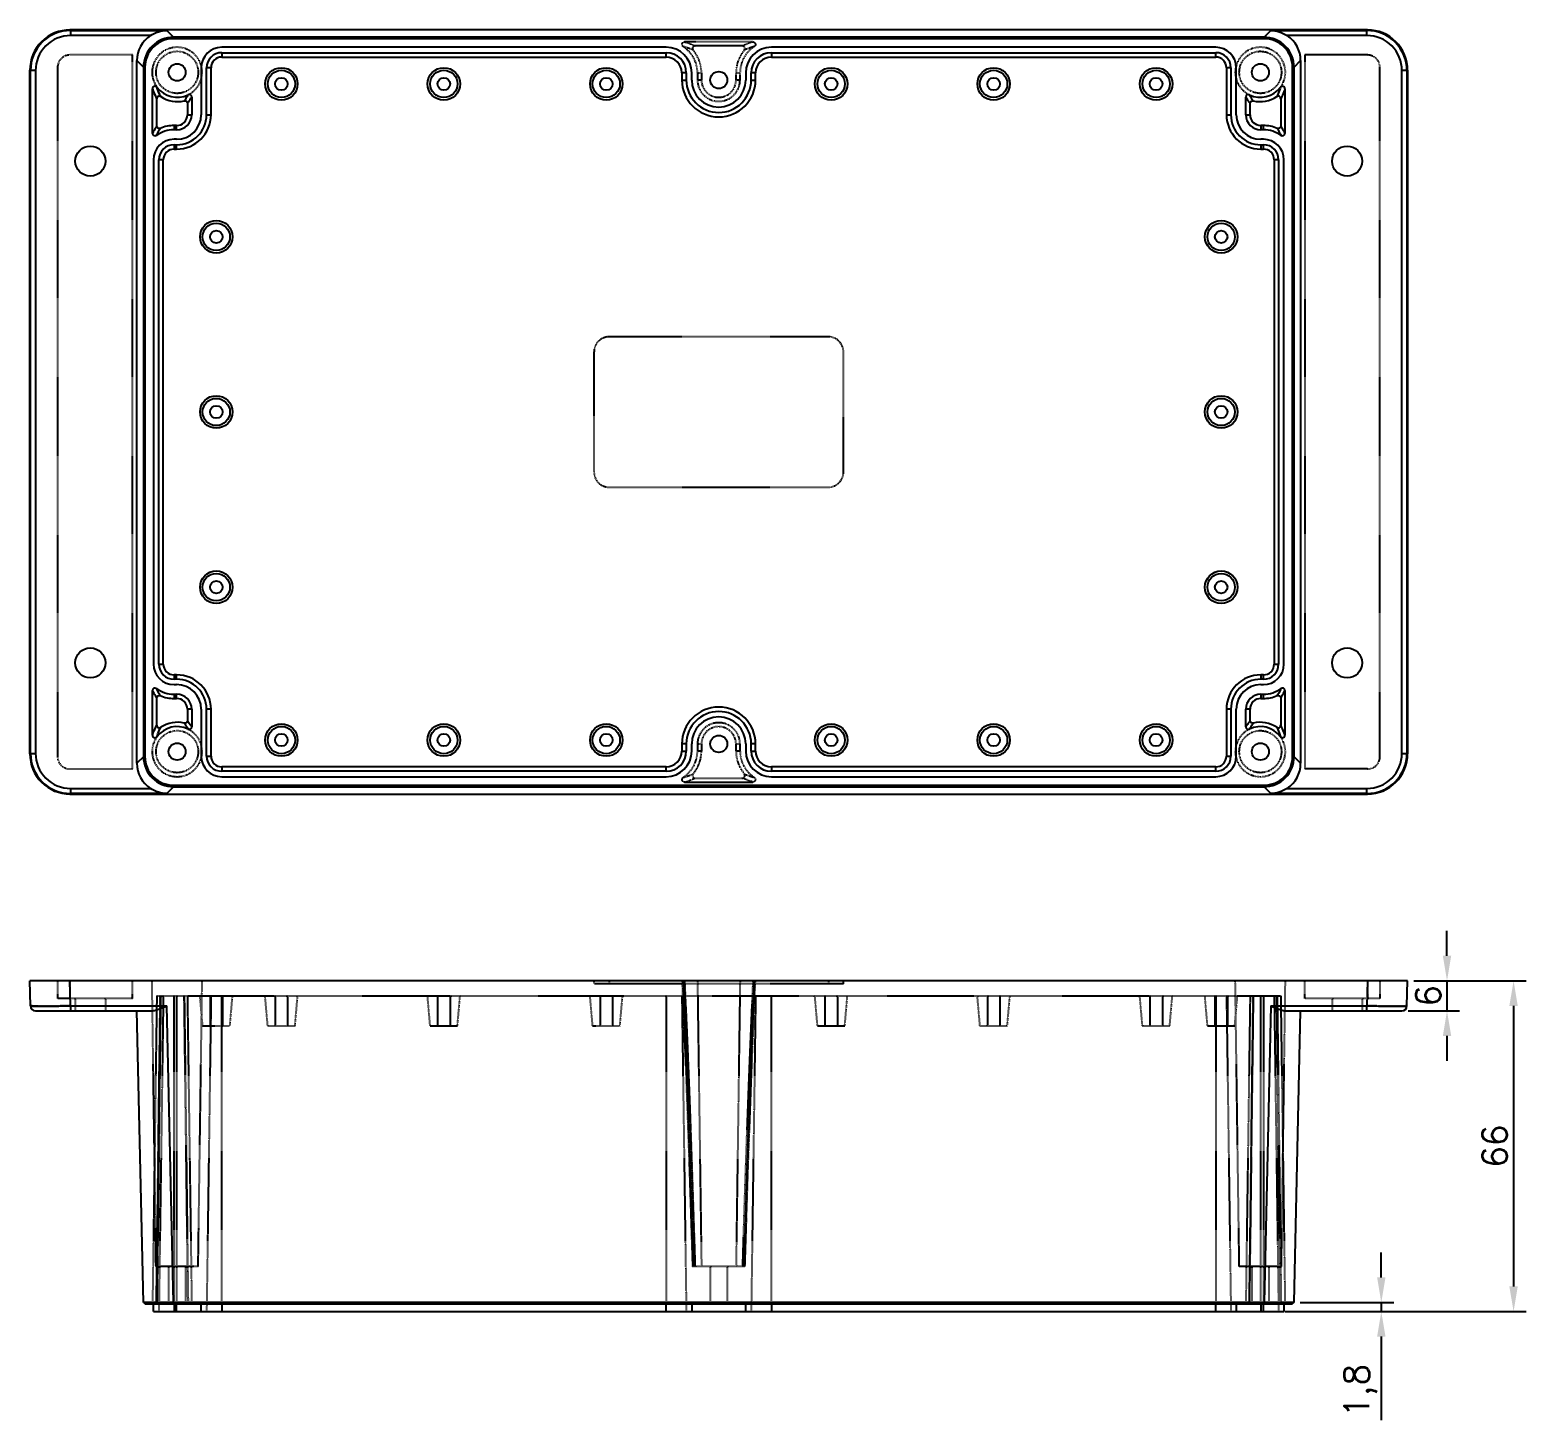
# Model space of a CAD drawing. Header units: millimetres. Extents: x 3202 to 5058, y 576 to 1424.
# Drawn here: x 3221.3 to 3520, y 769.2 to 1046.7 of the extents above; entities that cross this region are included whole.
import ezdxf

# ---------------------------------------------------------------- set-up
doc = ezdxf.new("R2010")
doc.units = ezdxf.units.MM
doc.linetypes.add('HIDDEN', pattern=[0.2, 0.1, -0.1])
doc.layers.add('DEFAULT_2', color=8, linetype='HIDDEN')
doc.styles.get("Standard").update_dxf_attribs({"font": 'txt', "bigfont": 'gbcbig.shx'})
doc.dimstyles.new('ISO-25', dxfattribs={"dimtxt": 2.5, "dimasz": 2.5, "dimexe": 1.25, "dimexo": 0.625, "dimtad": 1, "dimtxsty": 'Standard', "dimcen": 2.5, "dimadec": 0, "dimazin": 0, "dimtfac": 1, "dimtmove": 0, "dimatfit": 3, "dimfxl": 1, "dimarcsym": 0})

# ---------------------------------------------------------------- blocks, each defined once
blk = doc.blocks.new('*D33')
at = {"color": 0, "lineweight": -2, "transparency": 16777216}
for p, q in [((3497.58, 856.89), (3520, 856.89)), ((3517.5, 851.89), (3517.5, 795.89)), ((3471.84, 790.89), (3520, 790.89))]:
    blk.add_line(p, q, dxfattribs=at)
at = {"color": 0, "transparency": 16777216}
for points in [[(3516.66, 851.89), (3518.33, 851.89), (3517.5, 856.89)], [(3516.66, 795.89), (3518.33, 795.89), (3517.5, 790.89)]]:
    blk.add_solid(points, dxfattribs=at)
at = {"layer": 'Defpoints', "color": 0, "transparency": 16777216}
for p in [(3496.33, 856.89), (3470.59, 790.89), (3517.5, 790.89)]:
    blk.add_point(p, dxfattribs=at)
at = {"color": 0, "transparency": 16777216, "insert": (3513.75, 823.89), "char_height": 5, "attachment_point": 5, "rotation": 90}
blk.add_mtext('66', dxfattribs=at)
blk = doc.blocks.new('*D34')
at = {"color": 0, "lineweight": -2, "transparency": 16777216}
for p, q in [((3504.21, 861.89), (3504.21, 866.89)), ((3498.21, 856.89), (3506.71, 856.89)), ((3504.21, 856.89), (3504.21, 850.89)), ((3496.47, 850.89), (3506.71, 850.89)), ((3504.21, 845.89), (3504.21, 840.89))]:
    blk.add_line(p, q, dxfattribs=at)
at = {"color": 0, "transparency": 16777216}
for points in [[(3503.38, 861.89), (3505.05, 861.89), (3504.21, 856.89)], [(3503.38, 845.89), (3505.05, 845.89), (3504.21, 850.89)]]:
    blk.add_solid(points, dxfattribs=at)
at = {"layer": 'Defpoints', "color": 0, "transparency": 16777216}
for p in [(3496.96, 856.89), (3495.22, 850.89), (3504.21, 850.89)]:
    blk.add_point(p, dxfattribs=at)
at = {"color": 0, "transparency": 16777216, "insert": (3500.46, 853.89), "char_height": 5, "attachment_point": 5, "rotation": 90}
blk.add_mtext('6', dxfattribs=at)
blk = doc.blocks.new('*D35')
at = {"color": 0, "lineweight": -2, "transparency": 16777216}
for p, q in [((3491.09, 797.69), (3491.09, 802.69)), ((3474.93, 792.69), (3493.59, 792.69)), ((3491.09, 792.69), (3491.09, 790.89)), ((3474.93, 790.89), (3493.59, 790.89)), ((3491.09, 785.89), (3491.09, 769.23))]:
    blk.add_line(p, q, dxfattribs=at)
at = {"color": 0, "transparency": 16777216}
for points in [[(3490.26, 797.69), (3491.93, 797.69), (3491.09, 792.69)], [(3490.26, 785.89), (3491.93, 785.89), (3491.09, 790.89)]]:
    blk.add_solid(points, dxfattribs=at)
at = {"layer": 'Defpoints', "color": 0, "transparency": 16777216}
for p in [(3473.68, 792.69), (3473.68, 790.89), (3491.09, 790.89)]:
    blk.add_point(p, dxfattribs=at)
at = {"color": 0, "transparency": 16777216, "insert": (3486.93, 775.06), "char_height": 5, "attachment_point": 5, "rotation": 90}
blk.add_mtext('1,8', dxfattribs=at)

msp = doc.modelspace()

# ---------------------------------------------------------------- linework, layer by layer
at = {"color": 7, "linetype": 'Continuous'}
for p, q in [((3229.447, 1046.551), (3229.333, 1046.665)), ((3488.337, 1046.665), (3229.333, 1046.665)), ((3229.447, 1046.551), (3229.447, 1045.551)), ((3229.447, 1046.551), (3248.647, 1046.551)), ((3245.387, 1045.551), (3229.447, 1045.551)), ((3249.99, 1045.208), (3248.647, 1046.551)), ((3469.022, 1046.551), (3467.68, 1045.208)), ((3469.022, 1046.551), (3488.223, 1046.551)), ((3488.223, 1045.551), (3472.283, 1045.551)), ((3488.337, 1046.665), (3488.223, 1046.551)), ((3488.223, 1045.551), (3488.223, 1046.551)), ((3467.68, 1045.208), (3249.99, 1045.208)), ((3467.673, 1044.902), (3249.997, 1044.902)), ((3348.335, 1043.202), (3259.623, 1043.202)), ((3458.047, 1043.202), (3369.335, 1043.202)), ((3242.671, 900.3), (3242.671, 1040.531)), ((3242.671, 1040.531), (3243.992, 1039.21)), ((3259.623, 1042.122), (3259.623, 1041.243)), ((3259.623, 1042.122), (3348.335, 1042.122)), ((3259.623, 1041.243), (3348.335, 1041.243)), ((3348.335, 1041.243), (3348.335, 1042.122)), ((3369.335, 1042.122), (3369.335, 1041.243)), ((3369.335, 1042.122), (3458.047, 1042.122)), ((3369.335, 1041.243), (3458.047, 1041.243)), ((3458.047, 1041.243), (3458.047, 1042.122)), ((3473.678, 1039.21), (3474.999, 1040.531)), ((3474.999, 1040.531), (3474.999, 900.3)), ((3221.335, 902.163), (3221.335, 1038.667)), ((3221.335, 1038.667), (3221.449, 1038.553)), ((3221.449, 902.277), (3221.449, 1038.553)), ((3222.449, 1038.553), (3221.449, 1038.553)), ((3222.449, 1038.553), (3222.449, 902.277)), ((3243.992, 1039.21), (3243.992, 901.621)), ((3244.299, 1039.203), (3244.299, 901.627)), ((3255.523, 1039.102), (3255.523, 1029.735)), ((3256.602, 1029.735), (3256.602, 1039.102)), ((3257.482, 1039.102), (3256.602, 1039.102)), ((3257.482, 1029.735), (3257.482, 1039.102)), ((3351.476, 1038.102), (3351.476, 1036.67)), ((3352.356, 1038.102), (3351.476, 1038.102)), ((3351.476, 1036.67), (3352.356, 1036.67)), ((3352.356, 1038.102), (3352.356, 1036.67)), ((3353.435, 1036.67), (3353.435, 1038.102)), ((3364.235, 1038.102), (3364.235, 1036.67)), ((3365.314, 1036.67), (3365.314, 1038.102)), ((3366.194, 1038.102), (3365.314, 1038.102)), ((3365.314, 1036.67), (3366.194, 1036.67)), ((3366.194, 1036.67), (3366.194, 1038.102)), ((3461.068, 1039.102), (3460.188, 1039.102)), ((3460.188, 1039.102), (3460.188, 1029.735)), ((3461.068, 1039.102), (3461.068, 1029.735)), ((3462.147, 1029.735), (3462.147, 1039.102)), ((3473.371, 901.627), (3473.371, 1039.203)), ((3473.678, 901.621), (3473.678, 1039.21)), ((3496.221, 1038.553), (3495.221, 1038.553)), ((3495.221, 902.277), (3495.221, 1038.553)), ((3496.221, 1038.553), (3496.335, 1038.667)), ((3496.221, 1038.553), (3496.221, 902.277)), ((3496.335, 1038.667), (3496.335, 902.163)), ((3245.799, 1026.01), (3245.799, 1034.929)), ((3471.871, 1034.929), (3471.871, 1026.01)), ((3246.657, 1027.48), (3246.657, 1032.935)), ((3252.764, 1032.036), (3252.764, 1029.735)), ((3253.623, 1033.258), (3253.623, 1029.735)), ((3464.047, 1029.735), (3464.047, 1033.257)), ((3464.905, 1029.735), (3464.905, 1032.036)), ((3471.012, 1032.935), (3471.012, 1027.48)), ((3250.099, 1027.593), (3250.099, 1026.735)), ((3250.623, 1027.593), (3250.099, 1027.593)), ((3250.623, 1026.735), (3250.623, 1027.593)), ((3252.764, 1029.735), (3253.623, 1029.735)), ((3256.602, 1029.735), (3257.482, 1029.735)), ((3460.188, 1029.735), (3461.068, 1029.735)), ((3464.047, 1029.735), (3464.905, 1029.735)), ((3467.571, 1027.593), (3467.047, 1027.593)), ((3467.047, 1027.593), (3467.047, 1026.735)), ((3467.571, 1026.735), (3467.571, 1027.593)), ((3250.623, 1026.735), (3250.099, 1026.735)), ((3250.623, 1024.835), (3250.099, 1024.835)), ((3467.571, 1026.735), (3467.047, 1026.735)), ((3467.571, 1024.835), (3467.047, 1024.835)), ((3250.099, 1023.756), (3250.099, 1022.876)), ((3250.099, 1023.756), (3250.623, 1023.756)), ((3250.099, 1022.876), (3250.623, 1022.876)), ((3250.623, 1022.876), (3250.623, 1023.756)), ((3467.047, 1023.756), (3467.571, 1023.756)), ((3467.047, 1023.756), (3467.047, 1022.876)), ((3467.047, 1022.876), (3467.571, 1022.876)), ((3467.571, 1022.876), (3467.571, 1023.756)), ((3245.999, 1020.735), (3245.999, 920.096)), ((3247.078, 920.096), (3247.078, 1020.735)), ((3247.957, 1020.735), (3247.078, 1020.735)), ((3247.957, 920.096), (3247.957, 1020.735)), ((3470.592, 1020.735), (3469.712, 1020.735)), ((3469.712, 1020.735), (3469.712, 920.096)), ((3470.592, 1020.735), (3470.592, 920.096)), ((3471.671, 920.096), (3471.671, 1020.735)), ((3247.078, 920.096), (3247.957, 920.096)), ((3469.712, 920.096), (3470.592, 920.096)), ((3250.099, 917.955), (3250.099, 917.075)), ((3250.623, 917.955), (3250.099, 917.955)), ((3250.623, 917.075), (3250.099, 917.075)), ((3250.623, 917.075), (3250.623, 917.955)), ((3467.571, 917.955), (3467.047, 917.955)), ((3467.047, 917.955), (3467.047, 917.075)), ((3467.571, 917.075), (3467.047, 917.075)), ((3467.571, 917.075), (3467.571, 917.955)), ((3245.799, 905.901), (3245.799, 914.82)), ((3250.099, 915.996), (3250.623, 915.996)), ((3250.099, 914.096), (3250.099, 913.237)), ((3250.099, 914.096), (3250.623, 914.096)), ((3250.623, 913.237), (3250.623, 914.096)), ((3467.047, 915.996), (3467.571, 915.996)), ((3467.047, 914.096), (3467.571, 914.096)), ((3467.047, 914.096), (3467.047, 913.237)), ((3467.571, 913.237), (3467.571, 914.096)), ((3471.871, 914.821), (3471.871, 905.901)), ((3246.657, 907.895), (3246.657, 913.351)), ((3250.099, 913.237), (3250.623, 913.237)), ((3252.764, 911.096), (3252.764, 908.794)), ((3253.623, 911.096), (3252.764, 911.096)), ((3253.623, 911.096), (3253.623, 907.573)), ((3255.523, 911.096), (3255.523, 901.729)), ((3256.602, 901.729), (3256.602, 911.096)), ((3257.482, 911.096), (3256.602, 911.096)), ((3257.482, 901.729), (3257.482, 911.096)), ((3461.068, 911.096), (3460.188, 911.096)), ((3460.188, 911.096), (3460.188, 901.729)), ((3461.068, 911.096), (3461.068, 901.729)), ((3462.147, 901.729), (3462.147, 911.096)), ((3464.905, 911.096), (3464.047, 911.096)), ((3464.047, 907.573), (3464.047, 911.096)), ((3464.905, 908.794), (3464.905, 911.096)), ((3467.047, 913.237), (3467.571, 913.237)), ((3471.012, 913.351), (3471.012, 907.895)), ((3221.449, 902.277), (3221.335, 902.163)), ((3221.449, 902.277), (3222.449, 902.277)), ((3352.356, 904.16), (3351.476, 904.16)), ((3351.476, 904.16), (3351.476, 902.729)), ((3351.476, 902.729), (3352.356, 902.729)), ((3352.356, 904.16), (3352.356, 902.729)), ((3353.435, 902.729), (3353.435, 904.16)), ((3364.235, 904.16), (3364.235, 902.729)), ((3366.194, 904.16), (3365.314, 904.16)), ((3365.314, 902.729), (3365.314, 904.16)), ((3365.314, 902.729), (3366.194, 902.729)), ((3366.194, 902.729), (3366.194, 904.16)), ((3495.221, 902.277), (3496.221, 902.277)), ((3496.335, 902.163), (3496.221, 902.277)), ((3243.992, 901.621), (3242.671, 900.3)), ((3256.602, 901.729), (3257.482, 901.729)), ((3259.623, 899.588), (3259.623, 898.708)), ((3348.335, 899.588), (3259.623, 899.588)), ((3348.335, 898.708), (3348.335, 899.588)), ((3458.047, 899.588), (3369.335, 899.588)), ((3369.335, 899.588), (3369.335, 898.708)), ((3458.047, 898.708), (3458.047, 899.588)), ((3460.188, 901.729), (3461.068, 901.729)), ((3474.999, 900.3), (3473.678, 901.621)), ((3348.335, 898.708), (3259.623, 898.708)), ((3259.623, 897.629), (3348.335, 897.629)), ((3458.047, 898.708), (3369.335, 898.708)), ((3369.335, 897.629), (3458.047, 897.629)), ((3229.333, 894.165), (3229.447, 894.279)), ((3229.333, 894.165), (3488.337, 894.165)), ((3229.447, 895.279), (3229.447, 894.279)), ((3229.447, 895.279), (3245.387, 895.279)), ((3248.647, 894.279), (3229.447, 894.279)), ((3248.647, 894.279), (3249.99, 895.622)), ((3249.99, 895.622), (3467.68, 895.622)), ((3249.997, 895.929), (3467.673, 895.929)), ((3467.68, 895.622), (3469.022, 894.279)), ((3488.223, 894.279), (3469.022, 894.279)), ((3472.283, 895.279), (3488.223, 895.279)), ((3488.223, 894.279), (3488.223, 895.279)), ((3488.223, 894.279), (3488.337, 894.165)), ((3221.449, 851.87), (3221.335, 856.893)), ((3496.335, 856.893), (3221.335, 856.893)), ((3229.447, 851.87), (3229.333, 856.893)), ((3488.337, 856.893), (3488.223, 851.87)), ((3496.221, 851.87), (3496.335, 856.893)), ((3229.447, 851.87), (3229.447, 850.893)), ((3229.447, 851.87), (3248.647, 851.87)), ((3249.99, 792.693), (3248.647, 851.87)), ((3469.022, 851.87), (3467.68, 792.693)), ((3469.022, 851.87), (3488.223, 851.87)), ((3488.223, 850.893), (3488.223, 851.87)), ((3222.449, 850.893), (3245.387, 850.893)), ((3243.992, 792.693), (3242.671, 850.893)), ((3472.283, 850.893), (3495.221, 850.893)), ((3473.678, 792.693), (3474.999, 850.893)), ((3473.678, 792.693), (3243.992, 792.693)), ((3244.299, 792.393), (3244.299, 792.693)), ((3244.299, 792.393), (3473.371, 792.393)), ((3245.999, 790.893), (3245.999, 792.393)), ((3249.997, 792.693), (3249.997, 792.393)), ((3250.099, 792.393), (3250.099, 790.893)), ((3250.623, 790.893), (3250.623, 792.393)), ((3255.523, 790.893), (3255.523, 792.393)), ((3259.623, 792.393), (3259.623, 790.893)), ((3348.335, 790.893), (3348.335, 792.393)), ((3353.435, 792.393), (3353.435, 790.893)), ((3364.235, 790.893), (3364.235, 792.393)), ((3369.335, 792.393), (3369.335, 790.893)), ((3458.047, 790.893), (3458.047, 792.393)), ((3462.147, 792.393), (3462.147, 790.893)), ((3467.047, 792.393), (3467.047, 790.893)), ((3467.571, 790.893), (3467.571, 792.393)), ((3467.673, 792.393), (3467.673, 792.693)), ((3471.671, 792.393), (3471.671, 790.893)), ((3473.371, 792.693), (3473.371, 792.393)), ((3245.999, 790.893), (3471.671, 790.893))]:
    msp.add_line(p, q, dxfattribs=at)
for centre, radius in [((3250.717, 1038.204), 1.7), ((3466.953, 1038.204), 1.7), ((3271.531, 1035.883), 3.25), ((3271.531, 1035.883), 2.725), ((3271.531, 1035.883), 1.25), ((3303.957, 1035.883), 3.25), ((3303.957, 1035.883), 2.725), ((3303.957, 1035.883), 1.25), ((3336.393, 1035.883), 3.25), ((3336.393, 1035.883), 2.725), ((3336.393, 1035.883), 1.25), ((3358.835, 1036.67), 1.7), ((3381.277, 1035.883), 3.25), ((3381.277, 1035.883), 2.725), ((3381.277, 1035.883), 1.25), ((3413.713, 1035.883), 3.25), ((3413.713, 1035.883), 2.725), ((3413.713, 1035.883), 1.25), ((3446.139, 1035.883), 3.25), ((3446.139, 1035.883), 2.725), ((3446.139, 1035.883), 1.25), ((3233.399, 1020.491), 3), ((3484.271, 1020.491), 3), ((3258.538, 1005.383), 3.25), ((3258.538, 1005.383), 2.725), ((3258.538, 1005.383), 1.25), ((3459.132, 1005.383), 3.25), ((3459.132, 1005.383), 2.725), ((3459.132, 1005.383), 1.25), ((3258.538, 970.415), 3.25), ((3459.132, 970.415), 3.25), ((3258.538, 970.415), 2.725), ((3258.538, 970.415), 1.25), ((3459.132, 970.415), 2.725), ((3459.132, 970.415), 1.25), ((3258.538, 935.448), 3.25), ((3258.538, 935.448), 2.725), ((3459.132, 935.448), 3.25), ((3459.132, 935.448), 2.725), ((3258.538, 935.448), 1.25), ((3459.132, 935.448), 1.25), ((3233.399, 920.34), 3), ((3484.271, 920.34), 3), ((3271.531, 904.948), 3.25), ((3303.957, 904.948), 3.25), ((3336.393, 904.948), 3.25), ((3381.277, 904.948), 3.25), ((3413.713, 904.948), 3.25), ((3446.139, 904.948), 3.25), ((3271.531, 904.948), 2.725), ((3271.531, 904.948), 1.25), ((3303.957, 904.948), 2.725), ((3303.957, 904.948), 1.25), ((3336.393, 904.948), 2.725), ((3336.393, 904.948), 1.25), ((3358.835, 904.16), 1.7), ((3381.277, 904.948), 2.725), ((3381.277, 904.948), 1.25), ((3413.713, 904.948), 2.725), ((3413.713, 904.948), 1.25), ((3446.139, 904.948), 2.725), ((3446.139, 904.948), 1.25), ((3250.717, 902.627), 1.7), ((3466.953, 902.627), 1.7)]:
    msp.add_circle(centre, radius, dxfattribs=at)
for centre, radius, start, end in [((3229.332, 1038.668), 7.997, 89.99395, 180.00605), ((3229.447, 1038.553), 7.998, 89.99929, 180.00071), ((3229.446, 1038.554), 6.997, 89.9931, 180.00694), ((3488.223, 1038.553), 7.998, 359.99929, 90.00071), ((3488.224, 1038.554), 6.997, 359.9931, 90.00694), ((3488.338, 1038.668), 7.997, 359.99395, 90.00605), ((3249.99, 1039.21), 5.998, 89.99296, 180.00704), ((3249.997, 1039.204), 5.698, 89.99338, 180.00662), ((3259.623, 1039.102), 4.1, 90, 180), ((3348.335, 1038.102), 5.1, 0, 90), ((3369.335, 1038.102), 5.1, 90, 180), ((3458.047, 1039.102), 4.1, 0, 90), ((3467.673, 1039.204), 5.698, 359.99338, 90.00662), ((3467.68, 1039.21), 5.998, 359.99294, 90.00706), ((3259.623, 1039.102), 3.021, 90, 180), ((3259.623, 1039.102), 2.141, 90, 180), ((3348.335, 1038.102), 4.021, 0, 90), ((3348.335, 1038.102), 3.141, 0, 90), ((3369.335, 1038.102), 4.021, 90, 180), ((3369.335, 1038.102), 3.141, 90, 180), ((3458.047, 1039.102), 3.021, 0, 90), ((3458.047, 1039.102), 2.141, 0, 90), ((3358.835, 1036.67), 7.359, 180, 0), ((3358.835, 1036.67), 6.479, 180, 0), ((3358.835, 1036.67), 5.4, 180, 0), ((3250.717, 1038.204), 5, 216.54408, 295.94035), ((3466.953, 1038.204), 5, 244.05969, 323.45592), ((3250.717, 1038.204), 5.859, 235.95455, 284.08165), ((3466.953, 1038.204), 5.859, 255.91831, 304.04552), ((3250.099, 1020.735), 6.859, 90, 113.55948), ((3250.623, 1029.735), 6.859, 270, 360), ((3250.623, 1029.735), 5.979, 270, 360), ((3250.623, 1029.735), 4.9, 270, 0), ((3250.623, 1029.735), 3, 270, 0), ((3250.623, 1029.735), 2.141, 270, 0.00001), ((3467.047, 1029.735), 6.859, 180, 270), ((3467.047, 1029.735), 5.979, 180, 270), ((3467.047, 1029.735), 4.9, 180, 270), ((3467.047, 1029.735), 3, 180, 270), ((3467.047, 1029.735), 2.141, 180, 270), ((3467.571, 1020.735), 6.859, 66.44052, 90), ((3250.099, 1020.735), 4.1, 90, 180), ((3250.099, 1020.735), 6, 90, 125.77639), ((3467.571, 1020.735), 6, 54.22356, 90), ((3467.571, 1020.735), 4.1, 0, 90), ((3250.099, 1020.735), 3.021, 90, 180), ((3250.099, 1020.735), 2.141, 90, 180), ((3467.571, 1020.735), 3.021, 0, 90), ((3467.571, 1020.735), 2.141, 0, 90), ((3250.099, 920.096), 4.1, 180, 270), ((3250.099, 920.096), 3.021, 180, 270), ((3250.099, 920.096), 2.141, 180, 270), ((3467.571, 920.096), 4.1, 270, 0), ((3467.571, 920.096), 3.021, 270, 0), ((3467.571, 920.096), 2.141, 270, 0), ((3250.623, 911.096), 6.859, 0, 90), ((3250.623, 911.096), 5.979, 0, 90), ((3467.047, 911.096), 6.859, 90, 180), ((3467.047, 911.096), 5.979, 90, 180), ((3250.099, 920.096), 6, 234.22356, 270), ((3250.623, 911.096), 4.9, 0, 90), ((3250.623, 911.096), 3, 360, 90), ((3467.047, 911.096), 4.9, 90, 180), ((3467.047, 911.096), 3, 90, 180), ((3467.571, 920.096), 6, 270, 305.7764), ((3250.099, 920.096), 6.859, 246.44052, 270), ((3250.623, 911.096), 2.141, 360, 90), ((3358.835, 904.16), 7.359, 0, 180), ((3467.047, 911.096), 2.141, 90, 180.00001), ((3467.571, 920.096), 6.859, 270, 293.55948), ((3250.717, 902.627), 5.859, 75.91831, 124.04551), ((3358.835, 904.16), 6.479, 0, 180), ((3358.835, 904.16), 5.4, 0, 180), ((3466.953, 902.627), 5.859, 55.95455, 104.08165), ((3250.717, 902.627), 5, 64.05981, 143.45592), ((3466.953, 902.627), 5, 36.54408, 115.94022), ((3229.332, 902.162), 7.997, 179.994, 270.006), ((3229.447, 902.277), 7.998, 179.99927, 270.00073), ((3229.446, 902.276), 6.997, 179.99305, 270.00699), ((3348.335, 902.729), 5.1, 270, 0), ((3348.335, 902.729), 4.021, 270, 0), ((3348.335, 902.729), 3.141, 270, 0), ((3369.335, 902.729), 5.1, 180, 270), ((3369.335, 902.729), 4.021, 180, 270), ((3369.335, 902.729), 3.141, 180, 270), ((3488.223, 902.277), 7.998, 269.99927, 0.00073), ((3488.224, 902.276), 6.997, 269.99305, 0.00699), ((3488.338, 902.162), 7.997, 269.994, 0.006), ((3249.99, 901.62), 5.998, 179.99296, 270.00704), ((3249.997, 901.627), 5.698, 179.99338, 270.00662), ((3259.623, 901.729), 4.1, 180, 270), ((3259.623, 901.729), 3.021, 180, 270), ((3259.623, 901.729), 2.141, 180, 270), ((3458.047, 901.729), 4.1, 270, 0), ((3458.047, 901.729), 3.021, 270, 0), ((3458.047, 901.729), 2.141, 270, 0), ((3467.673, 901.627), 5.698, 269.99338, 0.00662), ((3467.68, 901.62), 5.998, 269.99294, 0.00706), ((3222.449, 851.893), 1, 181.3008, 269.99995), ((3495.221, 851.893), 1, 270.0001, 358.6992)]:
    msp.add_arc(centre, radius, start, end, dxfattribs=at)
for centre, major_axis, start_param, end_param in [((3248.673, 1040.528), (-4.245, 4.245), -0.2063314, 0.7851408), ((3468.997, 1040.528), (4.245, 4.245), -0.7851408, 0.2063314), ((3248.673, 900.303), (-4.245, -4.245), -0.7851408, 0.2063314), ((3468.997, 900.303), (4.245, -4.245), -0.2063314, 0.7851408)]:
    msp.add_ellipse(centre, major_axis=major_axis, ratio=0.9994854, start_param=start_param, end_param=end_param, dxfattribs=at)
for points, knots in [([(3245.387, 1045.551), (3245.879, 1045.873), (3246.934, 1046.37), (3248.087, 1046.546), (3248.647, 1046.551)], [0, 0, 0, 0, 0.5118677, 1, 1, 1, 1]), ([(3469.022, 1046.551), (3469.583, 1046.546), (3470.735, 1046.37), (3471.791, 1045.873), (3472.283, 1045.551)], [0, 0, 0, 0, 0.4881224, 1, 1, 1, 1]), ([(3246.7, 1035.227), (3246.639, 1035.309), (3246.46, 1035.439), (3246.132, 1035.435), (3245.866, 1035.243), (3245.798, 1035.032), (3245.799, 1034.929)], [0, 0, 0, 0, 0.2501155, 0.5000016, 0.7498876, 1, 1, 1, 1]), ([(3245.799, 1034.929), (3245.865, 1034.729), (3246.111, 1034.047), (3246.417, 1033.388), (3246.657, 1032.935)], [0, 0, 0, 0, 0.2915106, 1, 1, 1, 1]), ([(3247.437, 1033.349), (3247.364, 1033.399), (3247.185, 1033.46), (3246.911, 1033.398), (3246.707, 1033.206), (3246.658, 1033.024), (3246.657, 1032.935)], [0, 0, 0, 0, 0.2500671, 0.4999518, 0.7499601, 1, 1, 1, 1]), ([(3247.437, 1033.349), (3247.372, 1033.482), (3247.087, 1034.091), (3246.85, 1034.724), (3246.7, 1035.227)], [0, 0, 0, 0, 0.2194731, 1, 1, 1, 1]), ([(3252.905, 1033.708), (3252.844, 1033.6), (3252.606, 1033.195), (3252.345, 1032.803), (3252.143, 1032.521)], [0, 0, 0, 0, 0.2629655, 1, 1, 1, 1]), ([(3253.623, 1033.258), (3253.624, 1033.42), (3253.44, 1033.765), (3253.05, 1033.779), (3252.905, 1033.708)], [0, 0, 0, 0, 0.4999998, 1, 1, 1, 1]), ([(3464.765, 1033.708), (3464.62, 1033.779), (3464.23, 1033.765), (3464.046, 1033.42), (3464.047, 1033.258)], [0, 0, 0, 0, 0.5000004, 1, 1, 1, 1]), ([(3465.527, 1032.521), (3465.462, 1032.612), (3465.192, 1032.997), (3464.942, 1033.396), (3464.765, 1033.708)], [0, 0, 0, 0, 0.2386029, 1, 1, 1, 1]), ([(3470.97, 1035.227), (3470.914, 1035.04), (3470.706, 1034.4), (3470.443, 1033.779), (3470.233, 1033.349)], [0, 0, 0, 0, 0.2891807, 1, 1, 1, 1]), ([(3471.012, 1032.935), (3471.012, 1033.024), (3470.963, 1033.206), (3470.758, 1033.398), (3470.485, 1033.46), (3470.306, 1033.399), (3470.233, 1033.349)], [0, 0, 0, 0, 0.2500401, 0.5000485, 0.7499334, 1, 1, 1, 1]), ([(3471.871, 1034.929), (3471.871, 1035.032), (3471.804, 1035.243), (3471.538, 1035.435), (3471.21, 1035.439), (3471.03, 1035.309), (3470.97, 1035.227)], [0, 0, 0, 0, 0.2501139, 0.5000004, 0.749886, 1, 1, 1, 1]), ([(3471.871, 1034.929), (3471.805, 1034.729), (3471.559, 1034.047), (3471.253, 1033.388), (3471.012, 1032.935)], [0, 0, 0, 0, 0.2915113, 1, 1, 1, 1]), ([(3252.143, 1032.521), (3252.285, 1032.557), (3252.62, 1032.491), (3252.763, 1032.182), (3252.764, 1032.036)], [0, 0, 0, 0, 0.5000006, 1, 1, 1, 1]), ([(3252.764, 1032.037), (3252.837, 1032.129), (3253.14, 1032.524), (3253.42, 1032.936), (3253.623, 1033.258)], [0, 0, 0, 0, 0.2362731, 1, 1, 1, 1]), ([(3464.905, 1032.037), (3464.833, 1032.129), (3464.53, 1032.524), (3464.25, 1032.936), (3464.047, 1033.257)], [0, 0, 0, 0, 0.2365574, 1, 1, 1, 1]), ([(3464.905, 1032.036), (3464.907, 1032.182), (3465.05, 1032.491), (3465.385, 1032.557), (3465.527, 1032.521)], [0, 0, 0, 0, 0.4999996, 1, 1, 1, 1]), ([(3246.657, 1027.479), (3246.584, 1027.369), (3246.278, 1026.891), (3246, 1026.395), (3245.799, 1026.01)], [0, 0, 0, 0, 0.2333063, 1, 1, 1, 1]), ([(3247.357, 1027.022), (3247.212, 1026.958), (3246.832, 1026.984), (3246.659, 1027.321), (3246.657, 1027.48)], [0, 0, 0, 0, 0.5000001, 1, 1, 1, 1]), ([(3471.012, 1027.48), (3471.011, 1027.321), (3470.838, 1026.984), (3470.458, 1026.958), (3470.313, 1027.022)], [0, 0, 0, 0, 0.4999999, 1, 1, 1, 1]), ([(3471.012, 1027.479), (3471.086, 1027.369), (3471.392, 1026.891), (3471.67, 1026.396), (3471.871, 1026.01)], [0, 0, 0, 0, 0.2335825, 1, 1, 1, 1]), ([(3245.799, 1026.008), (3245.798, 1025.834), (3246.018, 1025.459), (3246.45, 1025.5), (3246.591, 1025.602)], [0, 0, 0, 0, 0.4999941, 1, 1, 1, 1]), ([(3246.591, 1025.602), (3246.652, 1025.732), (3246.888, 1026.215), (3247.152, 1026.685), (3247.357, 1027.022)], [0, 0, 0, 0, 0.2668998, 1, 1, 1, 1]), ([(3470.313, 1027.022), (3470.379, 1026.914), (3470.653, 1026.451), (3470.904, 1025.974), (3471.079, 1025.602)], [0, 0, 0, 0, 0.2352856, 1, 1, 1, 1]), ([(3471.079, 1025.602), (3471.22, 1025.5), (3471.652, 1025.459), (3471.872, 1025.834), (3471.871, 1026.008)], [0, 0, 0, 0, 0.500009, 1, 1, 1, 1]), ([(3246.591, 915.228), (3246.45, 915.33), (3246.018, 915.372), (3245.798, 914.996), (3245.799, 914.822)], [0, 0, 0, 0, 0.500009, 1, 1, 1, 1]), ([(3246.657, 913.351), (3246.584, 913.462), (3246.278, 913.939), (3246, 914.435), (3245.799, 914.82)], [0, 0, 0, 0, 0.2335825, 1, 1, 1, 1]), ([(3247.357, 913.809), (3247.291, 913.917), (3247.017, 914.379), (3246.766, 914.856), (3246.591, 915.228)], [0, 0, 0, 0, 0.2352856, 1, 1, 1, 1]), ([(3471.079, 915.228), (3471.018, 915.098), (3470.781, 914.615), (3470.518, 914.146), (3470.313, 913.809)], [0, 0, 0, 0, 0.2668998, 1, 1, 1, 1]), ([(3471.012, 913.351), (3471.086, 913.461), (3471.392, 913.939), (3471.67, 914.435), (3471.871, 914.821)], [0, 0, 0, 0, 0.2333063, 1, 1, 1, 1]), ([(3471.871, 914.822), (3471.872, 914.996), (3471.652, 915.372), (3471.22, 915.33), (3471.079, 915.228)], [0, 0, 0, 0, 0.4999941, 1, 1, 1, 1]), ([(3246.657, 913.351), (3246.659, 913.509), (3246.832, 913.847), (3247.212, 913.872), (3247.357, 913.809)], [0, 0, 0, 0, 0.4999999, 1, 1, 1, 1]), ([(3470.313, 913.809), (3470.458, 913.873), (3470.838, 913.847), (3471.011, 913.509), (3471.012, 913.351)], [0, 0, 0, 0, 0.5000001, 1, 1, 1, 1]), ([(3252.764, 908.794), (3252.763, 908.648), (3252.62, 908.339), (3252.285, 908.273), (3252.143, 908.309)], [0, 0, 0, 0, 0.4999996, 1, 1, 1, 1]), ([(3252.143, 908.309), (3252.208, 908.218), (3252.478, 907.833), (3252.728, 907.434), (3252.905, 907.123)], [0, 0, 0, 0, 0.2386029, 1, 1, 1, 1]), ([(3252.764, 908.794), (3252.837, 908.701), (3253.14, 908.306), (3253.42, 907.894), (3253.623, 907.573)], [0, 0, 0, 0, 0.2365574, 1, 1, 1, 1]), ([(3464.905, 908.794), (3464.833, 908.701), (3464.53, 908.306), (3464.25, 907.894), (3464.047, 907.573)], [0, 0, 0, 0, 0.2362731, 1, 1, 1, 1]), ([(3464.765, 907.123), (3464.826, 907.23), (3465.064, 907.636), (3465.325, 908.028), (3465.527, 908.309)], [0, 0, 0, 0, 0.2629655, 1, 1, 1, 1]), ([(3465.527, 908.309), (3465.385, 908.273), (3465.05, 908.339), (3464.907, 908.648), (3464.905, 908.794)], [0, 0, 0, 0, 0.5000006, 1, 1, 1, 1]), ([(3245.799, 905.901), (3245.798, 905.799), (3245.866, 905.588), (3246.132, 905.395), (3246.46, 905.392), (3246.639, 905.521), (3246.7, 905.604)], [0, 0, 0, 0, 0.2501139, 0.5000004, 0.749886, 1, 1, 1, 1]), ([(3245.799, 905.901), (3245.865, 906.102), (3246.111, 906.783), (3246.417, 907.442), (3246.657, 907.895)], [0, 0, 0, 0, 0.2915113, 1, 1, 1, 1]), ([(3246.657, 907.895), (3246.658, 907.806), (3246.707, 907.624), (3246.911, 907.432), (3247.185, 907.371), (3247.364, 907.431), (3247.437, 907.481)], [0, 0, 0, 0, 0.2500401, 0.5000485, 0.7499334, 1, 1, 1, 1]), ([(3246.7, 905.604), (3246.755, 905.79), (3246.964, 906.43), (3247.227, 907.051), (3247.437, 907.481)], [0, 0, 0, 0, 0.2891807, 1, 1, 1, 1]), ([(3252.905, 907.123), (3253.05, 907.052), (3253.44, 907.066), (3253.624, 907.411), (3253.623, 907.572)], [0, 0, 0, 0, 0.5000006, 1, 1, 1, 1]), ([(3464.047, 907.572), (3464.046, 907.411), (3464.23, 907.066), (3464.62, 907.052), (3464.765, 907.123)], [0, 0, 0, 0, 0.4999995, 1, 1, 1, 1]), ([(3470.233, 907.481), (3470.306, 907.431), (3470.485, 907.371), (3470.758, 907.432), (3470.963, 907.624), (3471.012, 907.806), (3471.012, 907.895)], [0, 0, 0, 0, 0.2500671, 0.4999518, 0.7499601, 1, 1, 1, 1]), ([(3470.233, 907.481), (3470.298, 907.348), (3470.583, 906.739), (3470.82, 906.107), (3470.97, 905.604)], [0, 0, 0, 0, 0.2194731, 1, 1, 1, 1]), ([(3470.97, 905.604), (3471.03, 905.521), (3471.21, 905.392), (3471.538, 905.395), (3471.804, 905.588), (3471.871, 905.799), (3471.871, 905.901)], [0, 0, 0, 0, 0.2501155, 0.5000016, 0.7498876, 1, 1, 1, 1]), ([(3471.871, 905.901), (3471.805, 906.102), (3471.559, 906.783), (3471.253, 907.442), (3471.012, 907.895)], [0, 0, 0, 0, 0.2915106, 1, 1, 1, 1]), ([(3248.647, 894.279), (3248.087, 894.284), (3246.935, 894.461), (3245.879, 894.957), (3245.387, 895.279)], [0, 0, 0, 0, 0.4881224, 1, 1, 1, 1]), ([(3472.283, 895.279), (3471.791, 894.957), (3470.735, 894.461), (3469.583, 894.284), (3469.022, 894.279)], [0, 0, 0, 0, 0.5118677, 1, 1, 1, 1]), ([(3221.449, 851.87), (3221.449, 851.867), (3221.469, 851.872), (3221.491, 851.866), (3221.543, 851.868), (3221.643, 851.865), (3221.819, 851.865), (3222.081, 851.863), (3222.416, 851.862), (3222.818, 851.861), (3223.284, 851.861), (3224.02, 851.861), (3225.061, 851.861), (3226.426, 851.863), (3227.907, 851.866), (3228.927, 851.869), (3229.447, 851.87)], [0, 0, 0, 0, 0.0012218, 0.0048458, 0.0108606, 0.0192514, 0.0430977, 0.0761702, 0.1181188, 0.1685711, 0.2270319, 0.2929284, 0.4444759, 0.6173183, 0.8049884, 1, 1, 1, 1]), ([(3245.387, 850.893), (3245.65, 850.893), (3246.195, 850.979), (3247.286, 851.308), (3248.098, 851.644), (3248.647, 851.87)], [0, 0, 0, 0, 0.2309239, 0.4787245, 1, 1, 1, 1]), ([(3469.022, 851.87), (3469.572, 851.644), (3470.383, 851.308), (3471.475, 850.979), (3472.02, 850.893), (3472.283, 850.893)], [0, 0, 0, 0, 0.5212658, 0.7690725, 1, 1, 1, 1]), ([(3488.223, 851.87), (3488.743, 851.869), (3489.763, 851.866), (3491.244, 851.863), (3492.609, 851.861), (3493.65, 851.861), (3494.385, 851.861), (3494.852, 851.861), (3495.254, 851.862), (3495.588, 851.863), (3495.851, 851.865), (3496.027, 851.865), (3496.127, 851.868), (3496.179, 851.866), (3496.201, 851.872), (3496.221, 851.867), (3496.221, 851.87)], [0, 0, 0, 0, 0.1950116, 0.3826817, 0.5555242, 0.7070718, 0.7729682, 0.8314291, 0.8818813, 0.92383, 0.9569025, 0.9807487, 0.9891394, 0.9951543, 0.9987782, 1, 1, 1, 1])]:
    msp.add_open_spline(points, degree=3, knots=knots, dxfattribs=at)
at = {"layer": 'DEFAULT_2', "color": 8, "linetype": 'HIDDEN'}
for p, q in [((3365.663, 1044.265), (3352.007, 1044.265)), ((3363.569, 1043.469), (3354.101, 1043.469)), ((3241.835, 1041.665), (3229.335, 1041.665)), ((3241.835, 899.165), (3241.835, 1041.665)), ((3488.335, 1041.665), (3475.835, 1041.665)), ((3475.835, 1041.665), (3475.835, 899.165)), ((3226.835, 1039.165), (3226.835, 901.665)), ((3354.585, 1038.102), (3354.585, 1036.67)), ((3354.585, 1038.102), (3355.381, 1038.102)), ((3355.381, 1036.67), (3354.585, 1036.67)), ((3355.381, 1038.102), (3355.381, 1036.67)), ((3362.289, 1036.67), (3362.289, 1038.102)), ((3362.289, 1038.102), (3363.085, 1038.102)), ((3363.085, 1036.67), (3362.289, 1036.67)), ((3363.085, 1036.67), (3363.085, 1038.102)), ((3490.835, 901.665), (3490.835, 1039.165)), ((3380.735, 985.415), (3336.935, 985.415)), ((3333.935, 982.415), (3333.935, 958.415)), ((3383.735, 958.415), (3383.735, 982.415)), ((3336.935, 955.415), (3380.735, 955.415)), ((3354.585, 904.16), (3355.381, 904.16)), ((3354.585, 904.16), (3354.585, 902.729)), ((3355.381, 902.729), (3354.585, 902.729)), ((3355.381, 904.16), (3355.381, 902.729)), ((3362.289, 904.16), (3363.085, 904.16)), ((3362.289, 902.729), (3362.289, 904.16)), ((3363.085, 902.729), (3362.289, 902.729)), ((3363.085, 902.729), (3363.085, 904.16)), ((3229.335, 899.165), (3241.835, 899.165)), ((3488.335, 899.165), (3475.835, 899.165)), ((3352.007, 896.565), (3365.663, 896.565)), ((3354.101, 897.361), (3363.569, 897.361)), ((3226.835, 856.893), (3226.835, 853.393)), ((3229.335, 856.893), (3229.335, 853.393)), ((3241.835, 853.393), (3241.835, 856.893)), ((3246.513, 799.893), (3245.717, 856.893)), ((3254.921, 799.893), (3255.717, 856.893)), ((3333.935, 856.893), (3333.935, 856.293)), ((3383.735, 856.293), (3333.935, 856.293)), ((3336.935, 856.893), (3336.935, 856.293)), ((3354.585, 856.893), (3355.381, 799.893)), ((3363.085, 856.893), (3362.289, 799.893)), ((3380.735, 856.893), (3380.735, 856.293)), ((3383.735, 856.293), (3383.735, 856.893)), ((3462.748, 799.893), (3461.953, 856.893)), ((3471.157, 799.893), (3471.953, 856.893)), ((3475.835, 853.393), (3475.835, 856.893)), ((3488.335, 856.893), (3488.335, 853.393)), ((3490.835, 856.893), (3490.835, 853.393)), ((3241.835, 853.393), (3226.835, 853.393)), ((3230.399, 853.393), (3230.399, 850.893)), ((3236.399, 853.393), (3236.399, 850.893)), ((3246.657, 853.893), (3245.799, 792.393)), ((3246.657, 853.893), (3471.012, 853.893)), ((3247.957, 853.893), (3247.078, 790.893)), ((3250.099, 792.393), (3250.099, 853.893)), ((3250.623, 853.893), (3250.623, 792.393)), ((3252.764, 853.893), (3253.623, 792.393)), ((3255.813, 847.893), (3255.288, 853.893)), ((3257.482, 853.893), (3256.602, 790.893)), ((3257.288, 853.893), (3257.288, 847.893)), ((3259.623, 792.393), (3259.623, 853.893)), ((3259.788, 853.893), (3259.788, 847.893)), ((3261.263, 847.893), (3261.788, 853.893)), ((3268.805, 847.893), (3268.281, 853.893)), ((3270.281, 853.893), (3270.281, 847.893)), ((3272.781, 853.893), (3272.781, 847.893)), ((3274.256, 847.893), (3274.781, 853.893)), ((3301.232, 847.893), (3300.707, 853.893)), ((3302.707, 853.893), (3302.707, 847.893)), ((3305.207, 853.893), (3305.207, 847.893)), ((3306.682, 847.893), (3307.207, 853.893)), ((3333.668, 847.893), (3333.143, 853.893)), ((3335.143, 853.893), (3335.143, 847.893)), ((3337.643, 853.893), (3337.643, 847.893)), ((3339.118, 847.893), (3339.643, 853.893)), ((3348.335, 853.893), (3348.335, 792.393)), ((3351.476, 853.893), (3352.356, 790.893)), ((3366.194, 853.893), (3365.314, 790.893)), ((3369.335, 792.393), (3369.335, 853.893)), ((3378.552, 847.893), (3378.027, 853.893)), ((3380.027, 853.893), (3380.027, 847.893)), ((3382.527, 853.893), (3382.527, 847.893)), ((3384.002, 847.893), (3384.527, 853.893)), ((3410.988, 847.893), (3410.463, 853.893)), ((3412.463, 853.893), (3412.463, 847.893)), ((3414.963, 853.893), (3414.963, 847.893)), ((3416.438, 847.893), (3416.963, 853.893)), ((3443.414, 847.893), (3442.889, 853.893)), ((3444.889, 853.893), (3444.889, 847.893)), ((3447.389, 853.893), (3447.389, 847.893)), ((3448.864, 847.893), (3449.389, 853.893)), ((3456.407, 847.893), (3455.882, 853.893)), ((3457.882, 853.893), (3457.882, 847.893)), ((3458.047, 853.893), (3458.047, 792.393)), ((3460.188, 853.893), (3461.068, 790.893)), ((3460.382, 853.893), (3460.382, 847.893)), ((3461.857, 847.893), (3462.382, 853.893)), ((3464.905, 853.893), (3464.047, 792.393)), ((3467.047, 792.393), (3467.047, 853.893)), ((3467.571, 853.893), (3467.571, 792.393)), ((3469.712, 853.893), (3470.592, 790.893)), ((3471.012, 853.893), (3471.871, 792.393)), ((3490.835, 853.393), (3475.835, 853.393)), ((3481.271, 853.393), (3481.271, 850.893)), ((3487.271, 853.393), (3487.271, 850.893)), ((3255.813, 847.893), (3261.263, 847.893)), ((3268.805, 847.893), (3274.256, 847.893)), ((3301.232, 847.893), (3306.682, 847.893)), ((3333.668, 847.893), (3339.118, 847.893)), ((3378.552, 847.893), (3384.002, 847.893)), ((3410.988, 847.893), (3416.438, 847.893)), ((3443.414, 847.893), (3448.864, 847.893)), ((3456.407, 847.893), (3461.857, 847.893)), ((3254.921, 799.893), (3246.513, 799.893)), ((3249.017, 799.893), (3249.017, 792.393)), ((3252.417, 799.893), (3252.417, 792.393)), ((3364.069, 799.893), (3353.601, 799.893)), ((3357.135, 799.893), (3357.135, 792.393)), ((3360.535, 799.893), (3360.535, 792.393)), ((3471.157, 799.893), (3462.748, 799.893)), ((3465.253, 799.893), (3465.253, 792.393)), ((3468.653, 799.893), (3468.653, 792.393)), ((3246.591, 792.393), (3246.594, 792.693)), ((3246.7, 792.393), (3246.703, 792.693)), ((3252.901, 792.693), (3252.905, 792.393)), ((3464.765, 792.393), (3464.769, 792.693)), ((3470.967, 792.693), (3470.97, 792.393)), ((3471.076, 792.693), (3471.079, 792.393))]:
    msp.add_line(p, q, dxfattribs=at)
for points in [[(3351.506, 856.893), (3352.236, 839.889), (3352.942, 820.555), (3353.601, 799.893)], [(3364.069, 799.893), (3364.728, 820.555), (3365.433, 839.889), (3366.164, 856.893)]]:
    msp.add_lwpolyline(points, dxfattribs=at)
for centre in [(3250.717, 1038.204), (3466.953, 1038.204), (3250.717, 902.627), (3466.953, 902.627)]:
    msp.add_circle(centre, 4.204, dxfattribs=at)
for centre, radius, start, end in [((3250.717, 1038.204), 5, 295.94035, 180), ((3348.335, 1038.102), 6.25, 0, 57.04221), ((3348.335, 1038.102), 7.046, 0, 40.17283), ((3369.335, 1038.102), 7.046, 139.82717, 180), ((3369.335, 1038.102), 6.25, 122.95778, 180), ((3466.953, 1038.204), 5, 323.45592, 180), ((3229.335, 1039.165), 2.5, 90, 180), ((3488.335, 1039.165), 2.5, 0, 90), ((3250.717, 1038.204), 5, 180, 216.54408), ((3358.835, 1036.67), 4.25, 180, 0), ((3358.835, 1036.67), 3.454, 180, 0), ((3466.953, 1038.204), 5, 180, 244.05969), ((3336.935, 982.415), 3, 90, 180), ((3380.735, 982.415), 3, 0, 90), ((3336.935, 958.415), 3, 180, 270), ((3380.735, 958.415), 3, 270, 0), ((3358.835, 904.16), 4.25, 0, 180), ((3250.717, 902.627), 5, 180, 64.05981), ((3250.717, 902.627), 5, 143.45592, 180), ((3358.835, 904.16), 3.454, 0, 180), ((3466.953, 902.627), 5, 115.94022, 180), ((3466.953, 902.627), 5, 180, 36.54408), ((3348.335, 902.729), 6.25, 302.95778, 0), ((3348.335, 902.729), 7.046, 319.82717, 0), ((3369.335, 902.729), 7.046, 180, 220.17283), ((3369.335, 902.729), 6.25, 180, 237.04221), ((3229.335, 901.665), 2.5, 180, 270), ((3488.335, 901.665), 2.5, 270, 0), ((-139.796, 700.09), 3495.322, 1.636203, 2.571195), ((6857.466, 700.09), 3495.322, 177.428805, 178.363797)]:
    msp.add_arc(centre, radius, start, end, dxfattribs=at)
for points, knots in [([(3351.735, 1043.346), (3351.647, 1043.403), (3351.504, 1043.58), (3351.494, 1043.917), (3351.685, 1044.194), (3351.902, 1044.265), (3352.007, 1044.265)], [0, 0, 0, 0, 0.2501207, 0.5000017, 0.7498826, 1, 1, 1, 1]), ([(3353.719, 1042.647), (3353.578, 1042.708), (3352.93, 1042.977), (3352.263, 1043.202), (3351.735, 1043.346)], [0, 0, 0, 0, 0.2190693, 1, 1, 1, 1]), ([(3352.007, 1044.265), (3352.214, 1044.203), (3352.925, 1043.975), (3353.62, 1043.695), (3354.101, 1043.469)], [0, 0, 0, 0, 0.2893281, 1, 1, 1, 1]), ([(3354.101, 1043.469), (3354.007, 1043.469), (3353.816, 1043.415), (3353.623, 1043.191), (3353.577, 1042.9), (3353.658, 1042.718), (3353.719, 1042.647)], [0, 0, 0, 0, 0.2500629, 0.500037, 0.7499139, 1, 1, 1, 1]), ([(3365.663, 1044.265), (3365.455, 1044.204), (3364.743, 1043.975), (3364.05, 1043.692), (3363.569, 1043.469)], [0, 0, 0, 0, 0.2905627, 1, 1, 1, 1]), ([(3363.951, 1042.647), (3364.012, 1042.718), (3364.093, 1042.9), (3364.047, 1043.191), (3363.854, 1043.415), (3363.663, 1043.469), (3363.569, 1043.469)], [0, 0, 0, 0, 0.2500871, 0.4999644, 0.7499381, 1, 1, 1, 1]), ([(3365.935, 1043.346), (3365.739, 1043.293), (3365.067, 1043.094), (3364.409, 1042.845), (3363.951, 1042.647)], [0, 0, 0, 0, 0.2890711, 1, 1, 1, 1]), ([(3365.663, 1044.265), (3365.768, 1044.265), (3365.984, 1044.194), (3366.176, 1043.917), (3366.166, 1043.58), (3366.023, 1043.403), (3365.935, 1043.346)], [0, 0, 0, 0, 0.2501191, 0.5000005, 0.749881, 1, 1, 1, 1]), ([(3352.007, 896.565), (3351.902, 896.565), (3351.685, 896.636), (3351.494, 896.913), (3351.504, 897.25), (3351.647, 897.428), (3351.735, 897.485)], [0, 0, 0, 0, 0.2501191, 0.5000005, 0.749881, 1, 1, 1, 1]), ([(3351.735, 897.484), (3351.931, 897.538), (3352.603, 897.737), (3353.261, 897.985), (3353.719, 898.183)], [0, 0, 0, 0, 0.2890711, 1, 1, 1, 1]), ([(3352.007, 896.565), (3352.215, 896.627), (3352.927, 896.855), (3353.62, 897.139), (3354.101, 897.361)], [0, 0, 0, 0, 0.2905627, 1, 1, 1, 1]), ([(3353.719, 898.184), (3353.658, 898.112), (3353.577, 897.931), (3353.623, 897.639), (3353.816, 897.416), (3354.007, 897.362), (3354.101, 897.361)], [0, 0, 0, 0, 0.2500871, 0.4999644, 0.7499381, 1, 1, 1, 1]), ([(3363.569, 897.361), (3363.663, 897.362), (3363.854, 897.416), (3364.047, 897.639), (3364.093, 897.931), (3364.012, 898.112), (3363.951, 898.184)], [0, 0, 0, 0, 0.2500629, 0.500037, 0.7499139, 1, 1, 1, 1]), ([(3365.663, 896.565), (3365.456, 896.628), (3364.745, 896.856), (3364.05, 897.136), (3363.569, 897.361)], [0, 0, 0, 0, 0.2893281, 1, 1, 1, 1]), ([(3363.951, 898.183), (3364.092, 898.122), (3364.74, 897.853), (3365.407, 897.628), (3365.935, 897.484)], [0, 0, 0, 0, 0.2190693, 1, 1, 1, 1]), ([(3365.935, 897.485), (3366.023, 897.428), (3366.166, 897.25), (3366.176, 896.913), (3365.984, 896.636), (3365.768, 896.565), (3365.663, 896.565)], [0, 0, 0, 0, 0.2501207, 0.5000017, 0.7498826, 1, 1, 1, 1]), ([(3351.735, 856.893), (3352.155, 847.396), (3352.86, 828.398), (3353.445, 809.395), (3353.719, 799.893)], [0, 0, 0, 0, 0.4999922, 1, 1, 1, 1]), ([(3353.719, 799.893), (3353.445, 809.395), (3352.86, 828.398), (3352.155, 847.396), (3351.735, 856.893)], [0, 0, 0, 0, 0.5000078, 1, 1, 1, 1]), ([(3352.007, 856.893), (3352.454, 847.397), (3353.203, 828.398), (3353.814, 809.395), (3354.101, 799.893)], [0, 0, 0, 0, 0.4999995, 1, 1, 1, 1]), ([(3365.663, 856.893), (3365.216, 847.397), (3364.467, 828.398), (3363.856, 809.395), (3363.569, 799.893)], [0, 0, 0, 0, 0.4999995, 1, 1, 1, 1]), ([(3363.951, 799.893), (3364.225, 809.395), (3364.81, 828.398), (3365.515, 847.396), (3365.935, 856.893)], [0, 0, 0, 0, 0.5000078, 1, 1, 1, 1]), ([(3365.935, 856.893), (3365.515, 847.396), (3364.81, 828.398), (3364.225, 809.395), (3363.951, 799.893)], [0, 0, 0, 0, 0.4999922, 1, 1, 1, 1]), ([(3229.447, 851.87), (3228.927, 851.869), (3227.907, 851.866), (3226.426, 851.863), (3225.061, 851.861), (3224.02, 851.861), (3223.284, 851.861), (3222.818, 851.861), (3222.416, 851.862), (3222.081, 851.863), (3221.819, 851.865), (3221.643, 851.865), (3221.543, 851.868), (3221.491, 851.866), (3221.469, 851.872), (3221.449, 851.867), (3221.449, 851.87)], [0, 0, 0, 0, 0.1950116, 0.3826818, 0.5555242, 0.7070718, 0.7729682, 0.8314291, 0.8818814, 0.92383, 0.9569025, 0.9807487, 0.9891395, 0.9951543, 0.9987782, 1, 1, 1, 1]), ([(3496.221, 851.87), (3496.221, 851.867), (3496.201, 851.872), (3496.179, 851.866), (3496.127, 851.868), (3496.027, 851.865), (3495.851, 851.865), (3495.588, 851.863), (3495.254, 851.862), (3494.852, 851.861), (3494.385, 851.861), (3493.65, 851.861), (3492.609, 851.861), (3491.244, 851.863), (3489.763, 851.866), (3488.743, 851.869), (3488.223, 851.87)], [0, 0, 0, 0, 0.0012218, 0.0048458, 0.0108606, 0.0192514, 0.0430976, 0.0761702, 0.1181188, 0.1685711, 0.2270319, 0.2929284, 0.4444759, 0.6173183, 0.8049884, 1, 1, 1, 1])]:
    msp.add_open_spline(points, degree=3, knots=knots, dxfattribs=at)
for points in [[(3247.357, 853.893), (3247.098, 833.393), (3246.842, 812.893), (3246.591, 792.393)], [(3246.594, 792.693), (3246.845, 813.093), (3247.099, 833.493), (3247.357, 853.893)], [(3247.437, 853.893), (3247.186, 833.393), (3246.939, 812.893), (3246.7, 792.393)], [(3246.703, 792.693), (3246.942, 813.093), (3247.187, 833.493), (3247.437, 853.893)], [(3252.905, 792.393), (3252.656, 812.893), (3252.401, 833.393), (3252.143, 853.893)], [(3252.143, 853.893), (3252.4, 833.493), (3252.653, 813.093), (3252.901, 792.693)], [(3465.527, 853.893), (3465.269, 833.393), (3465.014, 812.893), (3464.765, 792.393)], [(3464.769, 792.693), (3465.017, 813.093), (3465.27, 833.493), (3465.527, 853.893)], [(3470.97, 792.393), (3470.731, 812.893), (3470.484, 833.393), (3470.233, 853.893)], [(3470.233, 853.893), (3470.483, 833.493), (3470.728, 813.093), (3470.967, 792.693)], [(3471.079, 792.393), (3470.828, 812.893), (3470.572, 833.393), (3470.313, 853.893)], [(3470.313, 853.893), (3470.571, 833.493), (3470.825, 813.093), (3471.076, 792.693)]]:
    msp.add_open_spline(points, degree=3, dxfattribs=at)

# ---------------------------------------------------------------- dimensions: what is measured, and where the dimension line sits
for base, p1, p2, picture, middle in [((3504.213, 850.893), (3496.96, 856.893), (3495.221, 850.893), '*D34', (3500.463, 853.893)), ((3517.495, 790.893), (3496.335, 856.893), (3470.592, 790.893), '*D33', (3513.745, 823.893)), ((3491.094, 790.893), (3473.678, 792.693), (3473.678, 790.893), '*D35', (3486.927, 775.06))]:
    dim = msp.add_linear_dim(base=base, p1=p1, p2=p2, angle=90, dimstyle='ISO-25', override={"dimscale": 2})
    dim.commit()
    dim.dimension.update_dxf_attribs({"geometry": picture, "text_midpoint": middle})

doc.saveas('drawing.dxf')
